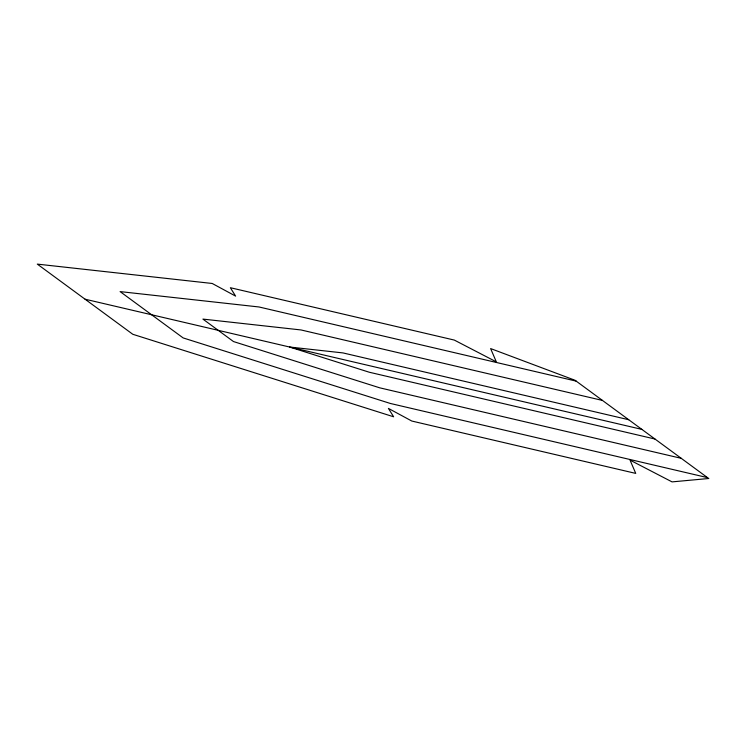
<?xml version="1.0" encoding="UTF-8"?>
<svg xmlns="http://www.w3.org/2000/svg" width="746" height="746" viewBox="0 0 746 746"><rect width="100%" height="100%" fill="white"/><g stroke="black" fill="none" stroke-linecap="round" stroke-linejoin="round"><path stroke-width="1.12" d="M576.201 381.131L259.039 306.979L120.106 291.602L183.143 337.919L390.354 403.465L707.506 477.627M602.46 400.434L301.02 329.956L202.912 319.092L233.489 341.556L379.807 387.845L681.247 458.324M628.719 419.728L343.001 352.923L289.551 347.011L369.261 372.226L654.979 439.03M85.044 299.193L641.849 429.379M708.7 478.503L672.053 481.888L630.025 460.105L635.741 473.402L411.811 421.042L388.405 408.398L393.646 416.8L132.797 334.283L37.3 264.112L212.209 283.471L235.605 296.115L230.365 287.714L454.295 340.073L496.323 361.866L490.607 348.559L575.007 380.255L708.7 478.503"/></g></svg>
